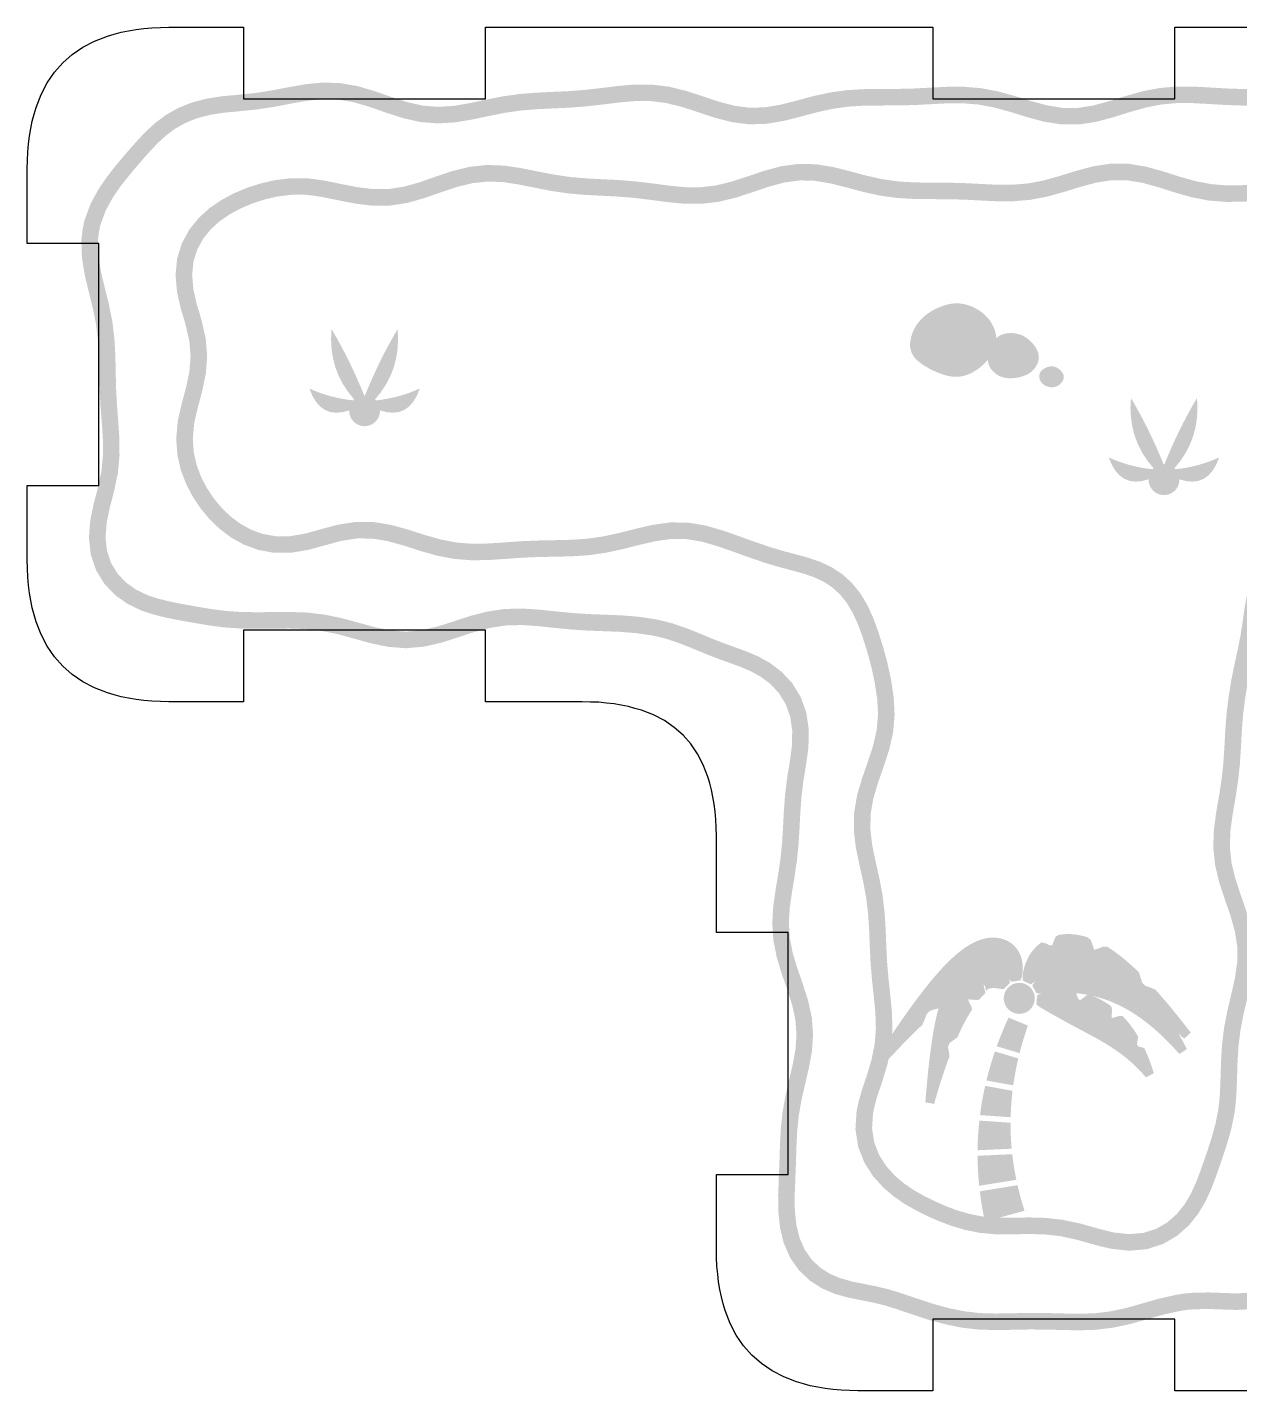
# Model space of a CAD drawing. Header units: millimetres. Extents: x 4 to 288, y 4 to 160.
# Drawn here: x 160.26 to 204.25, y 57.06 to 106.54 of the extents above; entities that cross this region are included whole.
import ezdxf

# ---------------------------------------------------------------- set-up
doc = ezdxf.new("R2010")
doc.units = ezdxf.units.MM
doc.layers.add('CUT', color=1, linetype='Continuous')
doc.layers.add('RASTER', color=7, linetype='Continuous')

msp = doc.modelspace()

# ---------------------------------------------------------------- hatches: boundary and pattern name
at = {"layer": 'RASTER'}
h = msp.add_hatch(color=7, dxfattribs=at)
h.paths.add_polyline_path([(162.225, 98.818), (162.266, 99.163), (162.333, 99.517), (162.558, 100.131), (162.853, 100.672), (163.17, 101.133), (163.479, 101.525), (163.766, 101.867), (164.037, 102.179), (164.304, 102.479), (164.59, 102.778), (164.915, 103.074), (165.293, 103.356), (165.732, 103.606), (166.23, 103.807), (166.777, 103.949), (167.362, 104.039), (167.67, 104.065), (167.97, 104.095), (168.557, 104.156), (169.14, 104.248), (169.734, 104.361), (170.343, 104.469), (170.969, 104.531), (171.606, 104.513), (172.24, 104.404), (172.859, 104.222), (173.46, 104.012), (174.039, 103.824), (174.602, 103.696), (175.155, 103.649), (175.714, 103.683), (176.287, 103.779), (176.879, 103.905), (177.485, 104.025), (178.097, 104.113), (178.708, 104.164), (179.309, 104.193), (179.901, 104.22), (180.487, 104.265), (181.076, 104.332), (181.676, 104.406), (182.29, 104.46), (182.918, 104.459), (183.55, 104.38), (184.173, 104.227), (184.781, 104.029), (185.368, 103.833), (185.935, 103.686), (186.488, 103.616), (187.04, 103.635), (187.604, 103.732), (188.187, 103.881), (188.788, 104.041), (189.402, 104.175), (190.022, 104.259), (190.637, 104.293), (191.241, 104.299), (191.834, 104.301), (192.423, 104.316), (193.015, 104.346), (193.618, 104.377), (194.234, 104.38), (194.858, 104.329), (195.482, 104.211), (196.095, 104.042), (196.69, 103.857), (197.265, 103.702), (197.822, 103.613), (198.371, 103.611), (198.928, 103.697), (199.502, 103.852), (200.096, 104.038), (200.708, 104.211), (201.332, 104.333), (201.957, 104.388), (202.574, 104.385), (203.179, 104.352), (203.771, 104.317), (204.36, 104.297), (204.953, 104.292), (205.555, 104.285), (206.169, 104.252), (206.787, 104.172), (207.402, 104.043), (208.004, 103.886), (208.588, 103.738), (209.153, 103.639), (209.705, 103.618), (210.258, 103.683), (210.824, 103.829), (211.411, 104.024), (212.017, 104.224), (212.64, 104.381), (213.273, 104.464), (213.901, 104.467), (214.517, 104.413), (215.118, 104.335), (215.707, 104.264), (216.293, 104.214), (216.883, 104.184), (217.483, 104.156), (218.093, 104.108), (218.705, 104.024), (219.311, 103.909), (219.904, 103.785), (220.479, 103.689), (221.038, 103.653), (221.592, 103.697), (222.154, 103.821), (222.733, 104.008), (223.332, 104.218), (223.951, 104.402), (224.585, 104.515), (225.222, 104.536), (225.849, 104.476), (226.459, 104.367), (227.062, 104.248), (227.364, 104.184), (227.669, 104.128), (228.239, 104.005), (228.774, 103.869), (229.276, 103.703), (229.741, 103.489), (230.159, 103.222), (230.518, 102.907), (230.816, 102.553), (231.058, 102.178), (231.257, 101.792), (231.434, 101.399), (231.613, 100.995), (231.812, 100.561), (232.042, 100.076), (232.291, 99.523), (232.41, 99.211), (232.525, 98.892), (232.693, 98.258), (232.777, 97.615), (232.759, 96.971), (232.656, 96.34), (232.506, 95.728), (232.356, 95.133), (232.237, 94.551), (232.164, 93.973), (232.132, 93.389), (232.122, 92.794), (232.11, 92.19), (232.082, 91.582), (232.039, 90.98), (232.002, 90.39), (231.998, 89.807), (232.008, 89.525), (232.034, 89.243), (232.091, 88.676), (232.145, 88.115), (232.163, 87.544), (232.107, 86.971), (231.95, 86.417), (231.679, 85.909), (231.302, 85.477), (230.839, 85.145), (230.319, 84.919), (229.773, 84.794), (229.222, 84.747), (228.678, 84.747), (228.139, 84.763), (227.581, 84.772), (227.296, 84.776), (227.006, 84.768), (226.411, 84.749), (225.81, 84.723), (225.203, 84.709), (224.599, 84.71), (224.005, 84.713), (223.422, 84.692), (222.846, 84.628), (222.268, 84.512), (221.678, 84.355), (221.07, 84.189), (220.443, 84.058), (219.8, 84.007), (219.155, 84.059), (218.521, 84.203), (217.907, 84.398), (217.314, 84.595), (216.738, 84.749), (216.172, 84.836), (215.605, 84.853), (215.026, 84.816), (214.432, 84.75), (213.827, 84.685), (213.217, 84.641), (212.613, 84.615), (212.02, 84.59), (211.728, 84.562), (211.446, 84.527), (210.925, 84.399), (210.461, 84.213), (210.05, 83.988), (209.687, 83.742), (209.359, 83.492), (209.051, 83.246), (208.748, 83.005), (208.439, 82.759), (208.121, 82.492), (207.799, 82.187), (207.489, 81.828), (207.217, 81.409), (207.011, 80.931), (206.898, 80.401), (206.887, 80.114), (206.894, 79.828), (206.97, 79.246), (207.077, 78.652), (207.181, 78.044), (207.257, 77.43), (207.303, 76.819), (207.334, 76.217), (207.371, 75.625), (207.432, 75.037), (207.519, 74.445), (207.615, 73.841), (207.687, 73.22), (207.699, 72.586), (207.626, 71.947), (207.472, 71.317), (207.269, 70.704), (207.066, 70.112), (206.911, 69.54), (206.834, 68.982), (206.844, 68.425), (206.931, 67.856), (207.066, 67.269), (207.211, 66.663), (207.33, 66.046), (207.405, 65.426), (207.44, 64.806), (207.439, 64.49), (207.436, 64.17), (207.394, 63.574), (207.324, 63.007), (207.219, 62.461), (207.062, 61.936), (206.836, 61.44), (206.531, 60.99), (206.144, 60.609), (205.689, 60.316), (205.185, 60.121), (204.658, 60.02), (204.13, 59.994), (203.612, 60.01), (203.106, 60.029), (202.582, 60.016), (202.323, 59.995), (202.052, 59.951), (201.474, 59.823), (200.882, 59.653), (200.272, 59.481), (199.649, 59.348), (199.022, 59.273), (198.402, 59.254), (197.793, 59.266), (197.195, 59.282), (196.602, 59.285), (196.005, 59.273), (195.398, 59.263), (194.779, 59.281), (194.152, 59.352), (193.529, 59.482), (192.914, 59.652), (192.611, 59.752), (192.324, 59.846), (191.798, 60.026), (191.333, 60.167), (190.899, 60.271), (190.469, 60.355), (190.023, 60.447), (189.563, 60.576), (189.099, 60.773), (188.656, 61.055), (188.262, 61.428), (187.941, 61.886), (187.71, 62.41), (187.57, 62.978), (187.509, 63.573), (187.503, 64.183), (187.517, 64.503), (187.527, 64.809), (187.551, 65.387), (187.568, 65.966), (187.597, 66.554), (187.66, 67.149), (187.764, 67.744), (187.897, 68.329), (188.032, 68.9), (188.132, 69.453), (188.169, 69.991), (188.128, 70.525), (188.009, 71.068), (187.83, 71.628), (187.628, 72.207), (187.448, 72.805), (187.328, 73.416), (187.29, 74.03), (187.326, 74.638), (187.409, 75.23), (187.505, 75.808), (187.588, 76.375), (187.645, 76.94), (187.68, 77.509), (187.71, 78.088), (187.753, 78.675), (187.824, 79.265), (187.919, 79.848), (187.963, 80.152), (188.002, 80.453), (188.014, 81.01), (187.94, 81.52), (187.776, 81.977), (187.532, 82.373), (187.227, 82.703), (186.879, 82.966), (186.509, 83.171), (186.128, 83.333), (185.741, 83.474), (185.344, 83.616), (184.931, 83.776), (184.495, 83.957), (184.024, 84.149), (183.506, 84.329), (183.228, 84.401), (182.944, 84.466), (182.366, 84.551), (181.782, 84.599), (181.188, 84.623), (180.584, 84.646), (179.975, 84.686), (179.37, 84.746), (178.775, 84.809), (178.195, 84.846), (177.626, 84.83), (177.06, 84.746), (176.485, 84.595), (175.892, 84.4), (175.279, 84.205), (174.646, 84.06), (174.001, 84.005), (173.358, 84.055), (172.729, 84.185), (172.121, 84.353), (171.53, 84.514), (170.952, 84.633), (170.377, 84.701), (169.796, 84.722), (169.203, 84.717), (168.599, 84.711), (167.99, 84.72), (167.684, 84.741), (167.383, 84.763), (166.82, 84.839), (166.306, 84.925), (165.822, 85.012), (165.349, 85.104), (164.873, 85.219), (164.392, 85.378), (163.915, 85.607), (163.464, 85.921), (163.069, 86.33), (162.762, 86.828), (162.568, 87.397), (162.5, 88.009), (162.546, 88.636), (162.675, 89.26), (162.761, 89.574), (162.834, 89.868), (162.955, 90.445), (163.009, 91.013), (163.006, 91.589), (162.967, 92.178), (162.92, 92.78), (162.886, 93.388), (162.871, 93.993), (162.859, 94.589), (162.828, 95.174), (162.758, 95.753), (162.643, 96.335), (162.496, 96.929), (162.349, 97.54), (162.245, 98.171)])
h.paths.add_polyline_path([(162.826, 98.792), (162.843, 98.229), (162.937, 97.66), (163.079, 97.071), (163.229, 96.465), (163.351, 95.847), (163.426, 95.226), (163.459, 94.611), (163.471, 94.007), (163.486, 93.412), (163.518, 92.82), (163.565, 92.222), (163.605, 91.611), (163.609, 90.987), (163.549, 90.355), (163.419, 89.734), (163.341, 89.423), (163.258, 89.12), (163.142, 88.553), (163.102, 88.02), (163.157, 87.528), (163.308, 87.086), (163.546, 86.701), (163.855, 86.38), (164.218, 86.127), (164.617, 85.936), (165.038, 85.796), (165.477, 85.691), (165.933, 85.601), (166.409, 85.516), (166.91, 85.432), (167.445, 85.36), (167.726, 85.34), (168.015, 85.32), (168.601, 85.311), (169.197, 85.317), (169.804, 85.322), (170.423, 85.299), (171.048, 85.226), (171.67, 85.097), (172.279, 84.932), (172.871, 84.769), (173.442, 84.65), (173.999, 84.607), (174.554, 84.654), (175.121, 84.785), (175.708, 84.971), (176.315, 85.171), (176.94, 85.334), (177.574, 85.429), (178.205, 85.446), (178.825, 85.407), (179.43, 85.343), (180.025, 85.284), (180.616, 85.245), (181.212, 85.223), (181.818, 85.198), (182.434, 85.148), (183.055, 85.056), (183.371, 84.984), (183.68, 84.904), (184.236, 84.71), (184.723, 84.512), (185.155, 84.333), (185.553, 84.179), (185.944, 84.038), (186.349, 83.891), (186.773, 83.711), (187.207, 83.47), (187.631, 83.149), (188.013, 82.738), (188.32, 82.238), (188.525, 81.666), (188.615, 81.046), (188.601, 80.408), (188.557, 80.071), (188.512, 79.757), (188.418, 79.181), (188.351, 78.617), (188.308, 78.05), (188.279, 77.475), (188.243, 76.891), (188.183, 76.302), (188.098, 75.715), (188.003, 75.139), (187.924, 74.578), (187.891, 74.031), (187.925, 73.492), (188.031, 72.949), (188.199, 72.393), (188.399, 71.818), (188.589, 71.224), (188.723, 70.613), (188.771, 69.994), (188.728, 69.378), (188.619, 68.777), (188.482, 68.194), (188.353, 67.625), (188.255, 67.066), (188.196, 66.507), (188.167, 65.942), (188.151, 65.366), (188.127, 64.787), (188.117, 64.479), (188.103, 64.172), (188.109, 63.607), (188.163, 63.081), (188.28, 62.604), (188.466, 62.182), (188.718, 61.822), (189.027, 61.53), (189.379, 61.306), (189.762, 61.144), (190.165, 61.03), (190.586, 60.944), (191.027, 60.858), (191.49, 60.747), (191.982, 60.597), (192.514, 60.415), (192.798, 60.322), (193.089, 60.226), (193.671, 60.065), (194.248, 59.945), (194.821, 59.88), (195.402, 59.863), (195.995, 59.873), (196.598, 59.885), (197.205, 59.882), (197.807, 59.866), (198.398, 59.854), (198.978, 59.872), (199.551, 59.94), (200.128, 60.064), (200.718, 60.23), (201.326, 60.405), (201.939, 60.54), (202.251, 60.591), (202.551, 60.615), (203.109, 60.629), (203.632, 60.61), (204.124, 60.595), (204.587, 60.617), (205.02, 60.7), (205.415, 60.853), (205.767, 61.08), (206.067, 61.376), (206.311, 61.735), (206.499, 62.147), (206.635, 62.604), (206.731, 63.101), (206.797, 63.632), (206.836, 64.194), (206.839, 64.494), (206.84, 64.791), (206.807, 65.374), (206.737, 65.954), (206.625, 66.537), (206.482, 67.131), (206.341, 67.744), (206.245, 68.375), (206.233, 69.018), (206.322, 69.66), (206.492, 70.288), (206.7, 70.896), (206.895, 71.483), (207.034, 72.053), (207.099, 72.614), (207.088, 73.18), (207.02, 73.759), (206.926, 74.355), (206.837, 74.963), (206.773, 75.575), (206.735, 76.183), (206.705, 76.781), (206.66, 77.37), (206.587, 77.956), (206.486, 78.548), (206.377, 79.154), (206.295, 79.781), (206.287, 80.119), (206.301, 80.476), (206.437, 81.114), (206.686, 81.693), (207.009, 82.189), (207.365, 82.601), (207.721, 82.94), (208.059, 83.223), (208.374, 83.474), (208.677, 83.715), (208.99, 83.965), (209.336, 84.23), (209.737, 84.501), (210.205, 84.757), (210.741, 84.971), (211.337, 85.118), (211.662, 85.158), (211.978, 85.189), (212.587, 85.214), (213.183, 85.24), (213.773, 85.283), (214.368, 85.346), (214.974, 85.413), (215.595, 85.454), (216.228, 85.435), (216.862, 85.337), (217.486, 85.17), (218.093, 84.969), (218.679, 84.782), (219.245, 84.654), (219.8, 84.609), (220.357, 84.653), (220.93, 84.773), (221.522, 84.935), (222.132, 85.097), (222.754, 85.221), (223.378, 85.291), (223.995, 85.313), (224.601, 85.31), (225.197, 85.309), (225.79, 85.322), (226.389, 85.349), (226.988, 85.368), (227.292, 85.376), (227.59, 85.372), (228.152, 85.363), (228.687, 85.347), (229.197, 85.347), (229.68, 85.388), (230.132, 85.492), (230.541, 85.669), (230.896, 85.924), (231.182, 86.252), (231.39, 86.642), (231.515, 87.083), (231.562, 87.564), (231.546, 88.077), (231.494, 88.617), (231.437, 89.185), (231.408, 89.488), (231.398, 89.799), (231.402, 90.41), (231.44, 91.02), (231.483, 91.618), (231.51, 92.21), (231.522, 92.806), (231.532, 93.411), (231.566, 94.027), (231.645, 94.649), (231.771, 95.267), (231.924, 95.872), (232.067, 96.46), (232.161, 97.029), (232.176, 97.585), (232.103, 98.142), (231.952, 98.713), (231.848, 99.003), (231.737, 99.293), (231.497, 99.824), (231.268, 100.307), (231.066, 100.748), (230.887, 101.155), (230.717, 101.53), (230.538, 101.877), (230.333, 102.196), (230.089, 102.485), (229.797, 102.741), (229.453, 102.961), (229.056, 103.143), (228.605, 103.293), (228.102, 103.421), (227.551, 103.54), (227.248, 103.596), (226.942, 103.66), (226.349, 103.777), (225.767, 103.881), (225.203, 103.935), (224.648, 103.917), (224.09, 103.817), (223.517, 103.647), (222.924, 103.439), (222.311, 103.241), (221.681, 103.102), (221.042, 103.052), (220.41, 103.092), (219.793, 103.195), (219.194, 103.32), (218.608, 103.432), (218.028, 103.511), (217.446, 103.557), (216.854, 103.585), (216.252, 103.616), (215.646, 103.667), (215.044, 103.74), (214.452, 103.816), (213.876, 103.867), (213.313, 103.864), (212.753, 103.791), (212.185, 103.647), (211.599, 103.454), (210.994, 103.253), (210.368, 103.092), (209.729, 103.016), (209.089, 103.041), (208.463, 103.151), (207.855, 103.305), (207.265, 103.459), (206.687, 103.58), (206.114, 103.654), (205.536, 103.685), (204.946, 103.692), (204.347, 103.697), (203.744, 103.718), (203.145, 103.753), (202.557, 103.785), (201.982, 103.787), (201.416, 103.738), (200.847, 103.627), (200.268, 103.463), (199.67, 103.276), (199.052, 103.109), (198.416, 103.011), (197.774, 103.013), (197.139, 103.114), (196.522, 103.281), (195.926, 103.466), (195.346, 103.626), (194.778, 103.733), (194.211, 103.78), (193.635, 103.777), (193.046, 103.747), (192.446, 103.716), (191.843, 103.701), (191.244, 103.699), (190.656, 103.694), (190.079, 103.661), (189.507, 103.583), (188.929, 103.458), (188.338, 103.3), (187.729, 103.145), (187.101, 103.036), (186.461, 103.015), (185.822, 103.095), (185.198, 103.258), (184.593, 103.459), (184.009, 103.649), (183.44, 103.789), (182.88, 103.859), (182.316, 103.86), (181.739, 103.809), (181.146, 103.736), (180.543, 103.668), (179.938, 103.621), (179.337, 103.593), (178.747, 103.566), (178.165, 103.517), (177.586, 103.433), (177, 103.317), (176.399, 103.189), (175.781, 103.086), (175.148, 103.048), (174.509, 103.101), (173.88, 103.245), (173.268, 103.444), (172.676, 103.651), (172.104, 103.818), (171.546, 103.914), (170.99, 103.93), (170.425, 103.874), (169.842, 103.771), (169.244, 103.657), (168.635, 103.561), (168.03, 103.498), (167.726, 103.468), (167.433, 103.443), (166.898, 103.361), (166.419, 103.236), (165.994, 103.064), (165.622, 102.853), (165.297, 102.61), (165.01, 102.348), (164.745, 102.072), (164.487, 101.783), (164.223, 101.477), (163.944, 101.146), (163.653, 100.777), (163.365, 100.358), (163.106, 99.883), (162.913, 99.356), (162.859, 99.071), (162.826, 98.792)])
h = msp.add_hatch(color=7, dxfattribs=at)
h.paths.add_polyline_path([(166.01, 95.722), (165.929, 96.011), (165.834, 96.32), (165.694, 96.938), (165.641, 97.555), (165.701, 98.153), (165.874, 98.707), (166.143, 99.2), (166.485, 99.622), (166.875, 99.975), (167.297, 100.265), (167.742, 100.504), (168.208, 100.702), (168.702, 100.864), (169.232, 100.988), (169.805, 101.059), (170.414, 101.058), (170.739, 101.02), (171.053, 100.973), (171.655, 100.85), (172.238, 100.735), (172.805, 100.665), (173.359, 100.666), (173.914, 100.75), (174.483, 100.909), (175.071, 101.115), (175.68, 101.319), (176.308, 101.474), (176.945, 101.542), (177.579, 101.517), (178.198, 101.424), (178.8, 101.302), (179.387, 101.188), (179.967, 101.104), (180.549, 101.053), (181.139, 101.023), (181.739, 100.993), (182.345, 100.943), (182.948, 100.871), (183.54, 100.792), (184.117, 100.736), (184.68, 100.732), (185.239, 100.797), (185.806, 100.934), (186.389, 101.125), (186.992, 101.328), (187.615, 101.496), (188.253, 101.582), (188.894, 101.566), (189.522, 101.461), (190.132, 101.307), (190.723, 101.148), (191.3, 101.021), (191.872, 100.942), (192.449, 100.907), (193.036, 100.901), (193.633, 100.899), (194.236, 100.884), (194.835, 100.854), (195.424, 100.825), (195.999, 100.823), (196.566, 100.871), (197.134, 100.979), (197.713, 101.14), (198.31, 101.326), (198.927, 101.491), (199.562, 101.589), (200.205, 101.586), (200.84, 101.483), (201.456, 101.312), (202.053, 101.122), (202.632, 100.957), (203.198, 100.847), (203.763, 100.801), (204.337, 100.807), (204.924, 100.844), (205.523, 100.885), (206.126, 100.911), (206.725, 100.921), (207.314, 100.933), (207.892, 100.968), (208.466, 101.045), (209.044, 101.166), (209.636, 101.318), (210.245, 101.464), (210.873, 101.563), (211.513, 101.574), (212.151, 101.483), (212.774, 101.312), (213.376, 101.106), (213.959, 100.914), (214.524, 100.777), (215.082, 100.713), (215.644, 100.722), (216.22, 100.786), (216.812, 100.874), (217.415, 100.956), (218.022, 101.014), (218.624, 101.05), (219.216, 101.081), (219.8, 101.128), (220.381, 101.205), (220.968, 101.31), (221.57, 101.423), (222.188, 101.509), (222.821, 101.528), (223.457, 101.457), (224.089, 101.3), (224.411, 101.186), (224.725, 101.065), (225.278, 100.803), (225.757, 100.558), (226.18, 100.348), (226.57, 100.17), (226.95, 100.006), (227.334, 99.831), (227.722, 99.619), (228.104, 99.35), (228.461, 99.011), (228.771, 98.601), (229.02, 98.127), (229.204, 97.603), (229.331, 97.044), (229.419, 96.453), (229.45, 96.14), (229.485, 95.835), (229.55, 95.232), (229.616, 94.625), (229.653, 94.003), (229.628, 93.37), (229.523, 92.732), (229.43, 92.404), (229.323, 92.08), (229.064, 91.511), (228.793, 91.02), (228.546, 90.597), (228.333, 90.221), (228.147, 89.866), (227.968, 89.51), (227.771, 89.138), (227.528, 88.754), (227.219, 88.374), (226.833, 88.021), (226.368, 87.723), (225.836, 87.501), (225.254, 87.362), (224.641, 87.298), (224.315, 87.292), (224.006, 87.287), (223.405, 87.285), (222.809, 87.267), (222.204, 87.248), (221.586, 87.252), (220.959, 87.306), (220.333, 87.424), (219.718, 87.59), (219.12, 87.769), (218.543, 87.915), (217.983, 87.991), (217.43, 87.978), (216.869, 87.876), (216.289, 87.707), (215.688, 87.51), (215.069, 87.333), (214.438, 87.216), (213.805, 87.174), (213.183, 87.193), (212.575, 87.244), (211.978, 87.295), (211.386, 87.33), (210.791, 87.349), (210.185, 87.368), (209.569, 87.411), (208.956, 87.496), (208.645, 87.546), (208.339, 87.603), (207.769, 87.677), (207.233, 87.69), (206.741, 87.623), (206.3, 87.467), (205.919, 87.229), (205.607, 86.92), (205.367, 86.556), (205.195, 86.155), (205.081, 85.731), (205.004, 85.29), (204.94, 84.833), (204.866, 84.356), (204.768, 83.854), (204.65, 83.318), (204.594, 83.034), (204.534, 82.743), (204.439, 82.158), (204.367, 81.571), (204.323, 80.981), (204.291, 80.382), (204.251, 79.774), (204.184, 79.161), (204.09, 78.552), (203.987, 77.955), (203.91, 77.375), (203.889, 76.809), (203.944, 76.249), (204.078, 75.681), (204.27, 75.096), (204.481, 74.49), (204.659, 73.864), (204.758, 73.223), (204.757, 72.579), (204.668, 71.946), (204.531, 71.333), (204.389, 70.737), (204.276, 70.153), (204.204, 69.572), (204.168, 68.986), (204.15, 68.39), (204.127, 67.782), (204.098, 67.473), (204.064, 67.165), (203.95, 66.596), (203.808, 66.085), (203.659, 65.622), (203.512, 65.193), (203.365, 64.777), (203.202, 64.356), (203.003, 63.923), (202.743, 63.486), (202.405, 63.063), (201.977, 62.684), (201.46, 62.384), (200.87, 62.197), (200.231, 62.141), (199.579, 62.213), (199.238, 62.293), (198.923, 62.375), (198.328, 62.544), (197.751, 62.668), (197.178, 62.734), (196.599, 62.751), (196.006, 62.737), (195.704, 62.736), (195.397, 62.737), (194.815, 62.792), (194.278, 62.899), (193.789, 63.045), (193.342, 63.213), (192.925, 63.396), (192.522, 63.596), (192.12, 63.824), (191.717, 64.097), (191.32, 64.432), (190.948, 64.844), (190.632, 65.338), (190.407, 65.911), (190.307, 66.547), (190.348, 67.207), (190.425, 67.559), (190.514, 67.885), (190.717, 68.491), (190.891, 69.073), (191.005, 69.641), (191.048, 70.207), (191.03, 70.781), (190.973, 71.369), (190.907, 71.971), (190.857, 72.58), (190.826, 73.187), (190.804, 73.785), (190.766, 74.372), (190.696, 74.954), (190.587, 75.54), (190.453, 76.137), (190.325, 76.751), (190.248, 77.384), (190.258, 78.027), (190.365, 78.667), (190.549, 79.292), (190.761, 79.896), (190.951, 80.48), (191.079, 81.046), (191.127, 81.605), (191.096, 82.17), (191.009, 82.749), (190.945, 83.047), (190.88, 83.349), (190.728, 83.901), (190.568, 84.409), (190.399, 84.87), (190.212, 85.282), (189.997, 85.644), (189.749, 85.954), (189.466, 86.213), (189.148, 86.422), (188.795, 86.587), (188.409, 86.718), (187.988, 86.833), (187.53, 86.954), (187.033, 87.102), (186.491, 87.288), (186.197, 87.39), (185.898, 87.501), (185.309, 87.706), (184.733, 87.873), (184.174, 87.965), (183.62, 87.969), (183.055, 87.89), (182.471, 87.755), (181.869, 87.602), (181.253, 87.469), (180.631, 87.381), (180.013, 87.34), (179.406, 87.326), (178.809, 87.315), (178.217, 87.289), (177.62, 87.247), (177.013, 87.206), (176.391, 87.196), (175.76, 87.244), (175.131, 87.364), (174.513, 87.539), (173.914, 87.732), (173.335, 87.893), (172.775, 87.986), (172.222, 87.988), (171.662, 87.902), (171.082, 87.746), (170.782, 87.663), (170.463, 87.575), (169.838, 87.471), (169.227, 87.468), (168.65, 87.57), (168.123, 87.763), (167.653, 88.025), (167.239, 88.338), (166.874, 88.69), (166.554, 89.075), (166.272, 89.495), (166.03, 89.956), (165.836, 90.462), (165.709, 91.017), (165.666, 91.615), (165.722, 92.239), (165.791, 92.566), (165.865, 92.875), (166.025, 93.469), (166.143, 94.042), (166.187, 94.6), (166.142, 95.154)])
h.paths.add_polyline_path([(166.592, 95.871), (166.736, 95.246), (166.789, 94.6), (166.739, 93.958), (166.609, 93.331), (166.447, 92.728), (166.377, 92.434), (166.316, 92.15), (166.268, 91.61), (166.304, 91.106), (166.412, 90.637), (166.577, 90.203), (166.788, 89.803), (167.034, 89.435), (167.315, 89.099), (167.629, 88.795), (167.982, 88.529), (168.374, 88.31), (168.807, 88.152), (169.278, 88.068), (169.787, 88.071), (170.334, 88.161), (170.622, 88.241), (170.923, 88.325), (171.538, 88.49), (172.178, 88.589), (172.825, 88.585), (173.465, 88.48), (174.086, 88.307), (174.687, 88.114), (175.269, 87.949), (175.84, 87.84), (176.409, 87.796), (176.987, 87.806), (177.58, 87.845), (178.183, 87.888), (178.791, 87.914), (179.394, 87.926), (179.987, 87.94), (180.569, 87.979), (181.147, 88.06), (181.731, 88.186), (182.329, 88.338), (182.945, 88.481), (183.58, 88.569), (184.226, 88.565), (184.867, 88.459), (185.491, 88.278), (186.101, 88.066), (186.401, 87.954), (186.687, 87.855), (187.216, 87.674), (187.692, 87.532), (188.144, 87.413), (188.585, 87.292), (189.02, 87.144), (189.441, 86.947), (189.835, 86.688), (190.188, 86.366), (190.492, 85.986), (190.745, 85.561), (190.955, 85.098), (191.136, 84.602), (191.304, 84.07), (191.462, 83.492), (191.532, 83.174), (191.6, 82.857), (191.694, 82.23), (191.728, 81.595), (191.674, 80.954), (191.53, 80.32), (191.329, 79.704), (191.12, 79.108), (190.951, 78.533), (190.857, 77.973), (190.849, 77.416), (190.918, 76.849), (191.039, 76.263), (191.175, 75.66), (191.289, 75.046), (191.364, 74.428), (191.403, 73.815), (191.426, 73.213), (191.455, 72.62), (191.505, 72.029), (191.57, 71.431), (191.629, 70.819), (191.649, 70.193), (191.601, 69.559), (191.474, 68.927), (191.289, 68.309), (191.088, 67.711), (191.008, 67.416), (190.944, 67.123), (190.91, 66.575), (190.989, 66.07), (191.169, 65.612), (191.427, 65.209), (191.738, 64.865), (192.08, 64.576), (192.437, 64.334), (192.804, 64.126), (193.179, 63.94), (193.568, 63.769), (193.98, 63.614), (194.423, 63.482), (194.902, 63.387), (195.426, 63.337), (195.705, 63.336), (195.999, 63.337), (196.601, 63.351), (197.222, 63.333), (197.849, 63.26), (198.472, 63.126), (199.08, 62.954), (199.382, 62.875), (199.681, 62.805), (200.237, 62.744), (200.752, 62.789), (201.216, 62.936), (201.624, 63.173), (201.968, 63.478), (202.249, 63.828), (202.471, 64.203), (202.65, 64.59), (202.802, 64.985), (202.946, 65.39), (203.09, 65.811), (203.233, 66.257), (203.366, 66.735), (203.47, 67.257), (203.501, 67.534), (203.528, 67.822), (203.551, 68.41), (203.569, 69.014), (203.606, 69.628), (203.683, 70.247), (203.803, 70.863), (203.946, 71.467), (204.077, 72.054), (204.157, 72.621), (204.158, 73.177), (204.072, 73.736), (203.909, 74.31), (203.702, 74.904), (203.5, 75.519), (203.351, 76.151), (203.288, 76.791), (203.311, 77.425), (203.394, 78.045), (203.497, 78.648), (203.589, 79.239), (203.653, 79.826), (203.692, 80.418), (203.724, 81.019), (203.77, 81.629), (203.844, 82.242), (203.943, 82.852), (204.005, 83.153), (204.062, 83.44), (204.18, 83.976), (204.275, 84.46), (204.347, 84.921), (204.412, 85.383), (204.495, 85.861), (204.627, 86.352), (204.836, 86.842), (205.141, 87.302), (205.544, 87.702), (206.038, 88.011), (206.599, 88.209), (207.199, 88.291), (207.815, 88.276), (208.432, 88.196), (208.747, 88.137), (209.044, 88.09), (209.631, 88.009), (210.215, 87.967), (210.809, 87.949), (211.414, 87.93), (212.022, 87.894), (212.625, 87.841), (213.217, 87.792), (213.795, 87.774), (214.362, 87.812), (214.931, 87.918), (215.512, 88.084), (216.111, 88.28), (216.731, 88.461), (217.37, 88.577), (218.017, 88.592), (218.657, 88.505), (219.28, 88.347), (219.882, 88.167), (220.467, 88.009), (221.041, 87.902), (221.614, 87.852), (222.196, 87.848), (222.791, 87.867), (223.395, 87.884), (223.999, 87.887), (224.304, 87.892), (224.605, 87.898), (225.153, 87.955), (225.65, 88.073), (226.089, 88.257), (226.466, 88.499), (226.782, 88.787), (227.04, 89.104), (227.251, 89.44), (227.435, 89.785), (227.613, 90.14), (227.806, 90.508), (228.026, 90.896), (228.272, 91.316), (228.527, 91.781), (228.763, 92.299), (228.857, 92.581), (228.937, 92.863), (229.03, 93.43), (229.052, 93.997), (229.018, 94.575), (228.953, 95.168), (228.889, 95.769), (228.853, 96.076), (228.824, 96.38), (228.741, 96.933), (228.627, 97.437), (228.469, 97.886), (228.263, 98.278), (228.012, 98.61), (227.723, 98.885), (227.405, 99.108), (227.065, 99.293), (226.706, 99.457), (226.326, 99.622), (225.922, 99.806), (225.487, 100.022), (225.012, 100.265), (224.488, 100.513), (224.202, 100.624), (223.916, 100.725), (223.352, 100.865), (222.797, 100.927), (222.239, 100.91), (221.666, 100.831), (221.077, 100.72), (220.473, 100.612), (219.863, 100.531), (219.256, 100.482), (218.657, 100.451), (218.068, 100.416), (217.484, 100.36), (216.896, 100.28), (216.297, 100.191), (215.682, 100.123), (215.053, 100.113), (214.419, 100.185), (213.794, 100.337), (213.185, 100.537), (212.597, 100.739), (212.029, 100.895), (211.476, 100.973), (210.925, 100.963), (210.362, 100.875), (209.78, 100.735), (209.18, 100.582), (208.568, 100.453), (207.95, 100.37), (207.338, 100.333), (206.736, 100.321), (206.144, 100.311), (205.556, 100.286), (204.963, 100.246), (204.359, 100.208), (203.742, 100.201), (203.116, 100.252), (202.492, 100.373), (201.88, 100.547), (201.285, 100.737), (200.711, 100.896), (200.155, 100.986), (199.607, 100.989), (199.051, 100.903), (198.477, 100.749), (197.882, 100.565), (197.271, 100.395), (196.648, 100.276), (196.023, 100.223), (195.408, 100.225), (194.805, 100.255), (194.213, 100.284), (193.625, 100.299), (193.032, 100.301), (192.428, 100.308), (191.813, 100.344), (191.194, 100.43), (190.581, 100.565), (189.981, 100.726), (189.399, 100.873), (188.837, 100.967), (188.286, 100.981), (187.733, 100.906), (187.166, 100.754), (186.578, 100.555), (185.97, 100.357), (185.345, 100.205), (184.713, 100.131), (184.085, 100.136), (183.471, 100.196), (182.873, 100.275), (182.285, 100.346), (181.699, 100.394), (181.108, 100.424), (180.507, 100.455), (179.898, 100.508), (179.287, 100.596), (178.683, 100.713), (178.094, 100.833), (177.522, 100.919), (176.965, 100.941), (176.412, 100.881), (175.848, 100.743), (175.266, 100.547), (174.663, 100.337), (174.041, 100.162), (173.405, 100.066), (172.768, 100.065), (172.144, 100.142), (171.536, 100.261), (170.949, 100.382), (170.66, 100.425), (170.378, 100.458), (169.841, 100.459), (169.338, 100.397), (168.864, 100.286), (168.42, 100.14), (168.001, 99.962), (167.61, 99.752), (167.248, 99.503), (166.922, 99.209), (166.644, 98.865), (166.429, 98.472), (166.292, 98.033), (166.244, 97.551), (166.288, 97.03), (166.414, 96.475), (166.505, 96.181), (166.592, 95.871)])
for points in [[(195.321, 95.652), (195.366, 95.534), (195.397, 95.418), (195.414, 95.302), (195.417, 95.186), (195.405, 95.072), (195.38, 94.958), (195.34, 94.845), (195.286, 94.733), (195.221, 94.625), (195.149, 94.521), (195.07, 94.424), (194.984, 94.332), (194.891, 94.246), (194.79, 94.165), (194.682, 94.091), (194.567, 94.021), (194.448, 93.962), (194.327, 93.915), (194.205, 93.881), (194.081, 93.861), (193.956, 93.854), (193.829, 93.86), (193.701, 93.879), (193.571, 93.911), (193.443, 93.952), (193.317, 93.999), (193.196, 94.05), (193.077, 94.105), (192.962, 94.166), (192.85, 94.232), (192.742, 94.302), (192.637, 94.377), (192.541, 94.457), (192.46, 94.543), (192.395, 94.633), (192.346, 94.727), (192.311, 94.827), (192.292, 94.932), (192.288, 95.042), (192.299, 95.156), (192.322, 95.271), (192.354, 95.382), (192.393, 95.489), (192.44, 95.592), (192.496, 95.69), (192.559, 95.785), (192.631, 95.875), (192.711, 95.961), (192.798, 96.043), (192.891, 96.119), (192.989, 96.189), (193.094, 96.254), (193.204, 96.313), (193.321, 96.367), (193.443, 96.415), (193.571, 96.457), (193.702, 96.491), (193.832, 96.512), (193.962, 96.52), (194.091, 96.515), (194.22, 96.498), (194.349, 96.468), (194.477, 96.425), (194.604, 96.37), (194.726, 96.305), (194.839, 96.233), (194.943, 96.154), (195.037, 96.067), (195.122, 95.974), (195.198, 95.874), (195.264, 95.766), (195.321, 95.652)], [(171.94, 92.635), (171.689, 92.569), (171.458, 92.55), (171.247, 92.579), (171.057, 92.654), (170.886, 92.777), (170.736, 92.947), (170.607, 93.165), (170.497, 93.429), (170.681, 93.349), (170.869, 93.276), (171.061, 93.211), (171.258, 93.153), (171.459, 93.103), (171.664, 93.06), (171.873, 93.025), (172.087, 92.998), (172.093, 93.004), (172.098, 93.01), (172.104, 93.016), (172.11, 93.022), (172.116, 93.027), (172.122, 93.033), (171.9, 93.308), (171.712, 93.596), (171.558, 93.896), (171.438, 94.209), (171.353, 94.535), (171.302, 94.873), (171.284, 95.224), (171.301, 95.587), (171.468, 95.298), (171.63, 95.006), (171.786, 94.71), (171.937, 94.411), (172.082, 94.108), (172.222, 93.802), (172.356, 93.493), (172.485, 93.18), (172.49, 93.18), (172.495, 93.18), (172.5, 93.18), (172.505, 93.18), (172.51, 93.18), (172.515, 93.18), (172.644, 93.493), (172.778, 93.802), (172.918, 94.108), (173.063, 94.411), (173.214, 94.71), (173.37, 95.006), (173.532, 95.298), (173.699, 95.587), (173.716, 95.224), (173.698, 94.873), (173.647, 94.535), (173.562, 94.209), (173.442, 93.896), (173.288, 93.596), (173.1, 93.308), (172.878, 93.033), (172.884, 93.027), (172.89, 93.022), (172.896, 93.016), (172.902, 93.01), (172.907, 93.004), (172.913, 92.998), (173.127, 93.025), (173.336, 93.06), (173.541, 93.103), (173.742, 93.153), (173.939, 93.211), (174.131, 93.276), (174.319, 93.349), (174.503, 93.429), (174.393, 93.165), (174.264, 92.947), (174.114, 92.777), (173.943, 92.654), (173.753, 92.579), (173.542, 92.55), (173.311, 92.569), (173.06, 92.635), (173.044, 92.488), (172.991, 92.35), (172.903, 92.231), (172.787, 92.139), (172.651, 92.081), (172.504, 92.06), (172.505, 92.06), (172.505, 92.06), (172.505, 92.06), (172.505, 92.06), (172.504, 92.06), (172.503, 92.06), (172.502, 92.06), (172.5, 92.06), (172.498, 92.06), (172.497, 92.06), (172.496, 92.06), (172.495, 92.06), (172.495, 92.06), (172.495, 92.06), (172.495, 92.06), (172.496, 92.06), (172.349, 92.081), (172.213, 92.139), (172.097, 92.231), (172.009, 92.35), (171.956, 92.488)], [(196.886, 94.848), (196.917, 94.781), (196.94, 94.713), (196.954, 94.646), (196.96, 94.578), (196.957, 94.51), (196.945, 94.442), (196.925, 94.373), (196.896, 94.304), (196.861, 94.238), (196.82, 94.176), (196.775, 94.12), (196.724, 94.068), (196.668, 94.021), (196.608, 93.979), (196.542, 93.941), (196.471, 93.909), (196.397, 93.881), (196.323, 93.857), (196.247, 93.838), (196.17, 93.823), (196.092, 93.812), (196.012, 93.805), (195.932, 93.803), (195.851, 93.805), (195.771, 93.812), (195.694, 93.826), (195.62, 93.847), (195.55, 93.874), (195.483, 93.908), (195.419, 93.949), (195.358, 93.996), (195.301, 94.05), (195.249, 94.107), (195.206, 94.167), (195.171, 94.229), (195.144, 94.293), (195.125, 94.359), (195.115, 94.426), (195.113, 94.496), (195.118, 94.567), (195.13, 94.639), (195.146, 94.711), (195.166, 94.782), (195.189, 94.852), (195.216, 94.922), (195.247, 94.992), (195.282, 95.061), (195.321, 95.129), (195.364, 95.193), (195.414, 95.25), (195.469, 95.3), (195.531, 95.342), (195.599, 95.376), (195.673, 95.403), (195.754, 95.423), (195.84, 95.435), (195.928, 95.44), (196.013, 95.439), (196.096, 95.43), (196.176, 95.416), (196.254, 95.395), (196.329, 95.367), (196.401, 95.333), (196.47, 95.292), (196.537, 95.246), (196.599, 95.198), (196.657, 95.147), (196.711, 95.093), (196.761, 95.036), (196.806, 94.976), (196.848, 94.913), (196.886, 94.848)], [(197.825, 93.987), (197.842, 93.955), (197.854, 93.923), (197.863, 93.891), (197.866, 93.858), (197.865, 93.825), (197.86, 93.792), (197.85, 93.758), (197.836, 93.724), (197.818, 93.691), (197.798, 93.661), (197.775, 93.632), (197.75, 93.605), (197.723, 93.581), (197.693, 93.558), (197.661, 93.538), (197.626, 93.52), (197.59, 93.504), (197.554, 93.492), (197.517, 93.482), (197.48, 93.476), (197.443, 93.474), (197.405, 93.474), (197.367, 93.478), (197.328, 93.485), (197.291, 93.494), (197.255, 93.506), (197.221, 93.52), (197.189, 93.536), (197.159, 93.554), (197.13, 93.575), (197.103, 93.598), (197.078, 93.623), (197.055, 93.649), (197.036, 93.677), (197.018, 93.705), (197.004, 93.735), (196.993, 93.765), (196.984, 93.796), (196.978, 93.829), (196.975, 93.862), (196.975, 93.895), (196.979, 93.927), (196.986, 93.958), (196.996, 93.988), (197.011, 94.016), (197.029, 94.043), (197.05, 94.069), (197.075, 94.094), (197.102, 94.117), (197.131, 94.138), (197.161, 94.157), (197.193, 94.175), (197.225, 94.19), (197.259, 94.203), (197.294, 94.215), (197.331, 94.224), (197.368, 94.231), (197.405, 94.234), (197.441, 94.234), (197.476, 94.231), (197.511, 94.225), (197.546, 94.215), (197.58, 94.202), (197.614, 94.186), (197.646, 94.167), (197.677, 94.147), (197.706, 94.125), (197.733, 94.101), (197.759, 94.075), (197.782, 94.048), (197.804, 94.018), (197.825, 93.987)], [(200.94, 90.135), (200.689, 90.069), (200.458, 90.05), (200.247, 90.079), (200.057, 90.154), (199.886, 90.277), (199.736, 90.447), (199.607, 90.665), (199.497, 90.929), (199.681, 90.849), (199.869, 90.776), (200.061, 90.711), (200.258, 90.653), (200.459, 90.603), (200.664, 90.56), (200.873, 90.525), (201.087, 90.498), (201.093, 90.504), (201.098, 90.51), (201.104, 90.516), (201.11, 90.522), (201.116, 90.527), (201.122, 90.533), (200.9, 90.808), (200.712, 91.096), (200.558, 91.396), (200.438, 91.709), (200.353, 92.035), (200.302, 92.373), (200.284, 92.724), (200.301, 93.087), (200.468, 92.798), (200.63, 92.506), (200.786, 92.21), (200.937, 91.911), (201.082, 91.608), (201.222, 91.302), (201.356, 90.993), (201.485, 90.68), (201.49, 90.68), (201.495, 90.68), (201.5, 90.68), (201.505, 90.68), (201.51, 90.68), (201.515, 90.68), (201.644, 90.993), (201.778, 91.302), (201.918, 91.608), (202.063, 91.911), (202.214, 92.21), (202.37, 92.506), (202.532, 92.798), (202.699, 93.087), (202.716, 92.724), (202.698, 92.373), (202.647, 92.035), (202.562, 91.709), (202.442, 91.396), (202.288, 91.096), (202.1, 90.808), (201.878, 90.533), (201.884, 90.527), (201.89, 90.522), (201.896, 90.516), (201.902, 90.51), (201.907, 90.504), (201.913, 90.498), (202.127, 90.525), (202.336, 90.56), (202.541, 90.603), (202.742, 90.653), (202.939, 90.711), (203.131, 90.776), (203.319, 90.849), (203.503, 90.929), (203.393, 90.665), (203.264, 90.447), (203.114, 90.277), (202.943, 90.154), (202.753, 90.079), (202.542, 90.05), (202.311, 90.069), (202.06, 90.135), (202.044, 89.988), (201.991, 89.85), (201.903, 89.731), (201.787, 89.639), (201.651, 89.581), (201.504, 89.56), (201.505, 89.56), (201.505, 89.56), (201.505, 89.56), (201.505, 89.56), (201.504, 89.56), (201.503, 89.56), (201.502, 89.56), (201.5, 89.56), (201.498, 89.56), (201.497, 89.56), (201.496, 89.56), (201.495, 89.56), (201.495, 89.56), (201.495, 89.56), (201.495, 89.56), (201.496, 89.56), (201.349, 89.581), (201.213, 89.639), (201.097, 89.731), (201.009, 89.85), (200.956, 89.988)], [(196.299, 71.956), (196.34, 72.067), (196.36, 72.175), (196.372, 72.28), (196.377, 72.383), (196.375, 72.484), (196.365, 72.584), (196.348, 72.683), (196.322, 72.78), (196.288, 72.876), (196.243, 72.969), (196.189, 73.059), (196.124, 73.144), (196.049, 73.224), (195.963, 73.296), (195.869, 73.358), (195.767, 73.411), (195.66, 73.451), (195.549, 73.481), (195.437, 73.498), (195.324, 73.505), (195.213, 73.502), (195.103, 73.49), (194.995, 73.469), (194.889, 73.441), (194.784, 73.406), (194.682, 73.364), (194.581, 73.316), (194.481, 73.263), (194.382, 73.204), (194.283, 73.139), (194.186, 73.07), (194.088, 72.995), (193.99, 72.915), (193.892, 72.83), (193.794, 72.741), (193.695, 72.646), (193.596, 72.547), (193.496, 72.442), (193.395, 72.333), (193.292, 72.219), (193.189, 72.1), (193.085, 71.976), (192.979, 71.848), (192.872, 71.714), (192.764, 71.576), (192.654, 71.433), (192.543, 71.285), (192.429, 71.133), (192.315, 70.976), (192.198, 70.813), (192.08, 70.647), (191.96, 70.475), (191.838, 70.299), (191.714, 70.118), (191.588, 69.932), (191.46, 69.741), (191.33, 69.546), (191.198, 69.346), (191.063, 69.142), (190.927, 68.932), (191.185, 68.735), (191.351, 68.919), (191.515, 69.098), (191.677, 69.272), (191.836, 69.441), (191.992, 69.605), (192.147, 69.763), (192.298, 69.917), (192.447, 70.065), (192.594, 70.208), (192.738, 70.346), (192.818, 70.533), (192.888, 70.723), (193.019, 70.852), (193.217, 70.911), (193.415, 70.961), (193.541, 71.068), (193.665, 71.171), (193.785, 71.269), (193.902, 71.361), (194.016, 71.449), (194.126, 71.532), (194.233, 71.609), (194.336, 71.682), (194.435, 71.749), (194.531, 71.812), (194.576, 71.93), (194.584, 72.096), (194.607, 72.241), (194.767, 72.175), (194.918, 72.097), (195.014, 72.086), (195.078, 72.116), (195.136, 72.141), (195.188, 72.161), (195.235, 72.179), (195.275, 72.192), (195.309, 72.203), (195.337, 72.212), (195.358, 72.219), (195.373, 72.225), (195.383, 72.255), (195.409, 72.401), (195.455, 72.539), (195.465, 72.487), (195.434, 72.365), (195.398, 72.286), (195.408, 72.299), (195.422, 72.309), (195.443, 72.316), (195.47, 72.317), (195.503, 72.311), (195.541, 72.298), (195.583, 72.277), (195.629, 72.247), (195.678, 72.209), (195.73, 72.163), (195.784, 72.108), (195.841, 72.046), (195.903, 71.975), (195.979, 71.9)], [(196.667, 71.809), (196.765, 71.873), (196.848, 71.936), (196.927, 71.994), (197.002, 72.048), (197.074, 72.095), (197.143, 72.138), (197.21, 72.175), (197.274, 72.207), (197.335, 72.234), (197.393, 72.257), (197.448, 72.276), (197.501, 72.291), (197.551, 72.303), (197.599, 72.312), (197.644, 72.319), (197.689, 72.324), (197.732, 72.328), (197.776, 72.331), (197.819, 72.332), (197.864, 72.333), (197.91, 72.333), (197.958, 72.332), (198.009, 72.329), (198.063, 72.325), (198.12, 72.32), (198.181, 72.312), (198.245, 72.303), (198.313, 72.291), (198.386, 72.276), (198.462, 72.258), (198.542, 72.237), (198.626, 72.213), (198.714, 72.185), (198.805, 72.154), (198.9, 72.119), (198.999, 72.08), (199.102, 72.037), (199.207, 71.99), (199.316, 71.938), (199.429, 71.883), (199.544, 71.823), (199.663, 71.759), (199.784, 71.691), (199.909, 71.618), (200.036, 71.541), (200.166, 71.459), (200.298, 71.373), (200.433, 71.282), (200.571, 71.187), (200.711, 71.087), (200.853, 70.983), (200.998, 70.874), (201.145, 70.761), (201.294, 70.643), (201.445, 70.52), (201.599, 70.393), (201.754, 70.261), (201.911, 70.124), (202.071, 69.983), (202.232, 69.837), (202.472, 70.057), (202.337, 70.231), (202.204, 70.401), (202.072, 70.567), (201.942, 70.73), (201.813, 70.888), (201.686, 71.042), (201.56, 71.192), (201.435, 71.337), (201.311, 71.479), (201.189, 71.617), (201.014, 71.69), (200.834, 71.749), (200.711, 71.867), (200.65, 72.055), (200.591, 72.244), (200.474, 72.356), (200.357, 72.465), (200.241, 72.569), (200.126, 72.669), (200.011, 72.765), (199.896, 72.856), (199.781, 72.943), (199.667, 73.025), (199.552, 73.102), (199.438, 73.175), (199.291, 73.175), (199.122, 73.111), (198.97, 73.061), (198.911, 73.239), (198.845, 73.417), (198.745, 73.508), (198.628, 73.545), (198.51, 73.576), (198.392, 73.6), (198.274, 73.618), (198.156, 73.629), (198.037, 73.633), (197.92, 73.63), (197.803, 73.62), (197.687, 73.602), (197.578, 73.553), (197.503, 73.385), (197.445, 73.218), (197.336, 73.23), (197.192, 73.304), (197.054, 73.333), (196.965, 73.263), (196.88, 73.188), (196.802, 73.107), (196.73, 73.021), (196.664, 72.931), (196.605, 72.836), (196.552, 72.737), (196.505, 72.635), (196.464, 72.53), (196.429, 72.421), (196.401, 72.309), (196.38, 72.194), (196.367, 72.074), (196.372, 71.946)], [(195.914, 71.866), (195.893, 71.97), (195.859, 72.061), (195.817, 72.146), (195.77, 72.226), (195.718, 72.301), (195.661, 72.372), (195.597, 72.438), (195.529, 72.499), (195.454, 72.555), (195.373, 72.604), (195.287, 72.645), (195.196, 72.679), (195.1, 72.704), (195.001, 72.72), (194.899, 72.726), (194.797, 72.722), (194.695, 72.708), (194.595, 72.685), (194.498, 72.653), (194.404, 72.612), (194.315, 72.565), (194.23, 72.511), (194.149, 72.451), (194.073, 72.387), (194.001, 72.317), (193.933, 72.243), (193.869, 72.165), (193.809, 72.083), (193.752, 71.997), (193.698, 71.908), (193.647, 71.815), (193.599, 71.718), (193.553, 71.619), (193.509, 71.515), (193.468, 71.408), (193.428, 71.298), (193.391, 71.184), (193.355, 71.066), (193.321, 70.945), (193.288, 70.82), (193.257, 70.692), (193.227, 70.56), (193.198, 70.424), (193.171, 70.284), (193.145, 70.141), (193.119, 69.994), (193.095, 69.843), (193.072, 69.688), (193.049, 69.53), (193.027, 69.367), (193.006, 69.201), (192.986, 69.031), (192.966, 68.856), (192.947, 68.678), (192.929, 68.496), (192.911, 68.31), (192.893, 68.12), (192.876, 67.926), (192.859, 67.728), (192.843, 67.526), (193.163, 67.47), (193.217, 67.663), (193.272, 67.852), (193.327, 68.036), (193.382, 68.215), (193.438, 68.39), (193.494, 68.561), (193.55, 68.726), (193.607, 68.887), (193.663, 69.043), (193.72, 69.195), (193.698, 69.362), (193.666, 69.529), (193.715, 69.67), (193.857, 69.78), (194.002, 69.882), (194.058, 70.005), (194.113, 70.123), (194.168, 70.237), (194.223, 70.345), (194.277, 70.449), (194.33, 70.547), (194.383, 70.641), (194.434, 70.73), (194.485, 70.813), (194.535, 70.892), (194.515, 71), (194.442, 71.136), (194.391, 71.261), (194.556, 71.256), (194.718, 71.237), (194.801, 71.257), (194.838, 71.3), (194.873, 71.338), (194.905, 71.372), (194.934, 71.401), (194.959, 71.426), (194.981, 71.447), (194.999, 71.464), (195.014, 71.479), (195.025, 71.492), (195.023, 71.524), (194.98, 71.666), (194.957, 71.811), (194.993, 71.77), (195.031, 71.65), (195.047, 71.564), (195.054, 71.58), (195.065, 71.596), (195.081, 71.613), (195.102, 71.629), (195.131, 71.644), (195.166, 71.656), (195.207, 71.665), (195.255, 71.671), (195.309, 71.673), (195.37, 71.672), (195.436, 71.666), (195.509, 71.656), (195.589, 71.643), (195.684, 71.636)], [(196.883, 71.478), (197.002, 71.475), (197.111, 71.483), (197.215, 71.491), (197.315, 71.498), (197.412, 71.505), (197.506, 71.51), (197.597, 71.513), (197.686, 71.516), (197.772, 71.516), (197.855, 71.516), (197.937, 71.514), (198.016, 71.511), (198.094, 71.507), (198.169, 71.501), (198.243, 71.495), (198.316, 71.488), (198.388, 71.48), (198.459, 71.47), (198.529, 71.46), (198.598, 71.45), (198.667, 71.438), (198.736, 71.425), (198.806, 71.411), (198.875, 71.396), (198.945, 71.38), (199.016, 71.363), (199.087, 71.344), (199.159, 71.324), (199.233, 71.302), (199.307, 71.279), (199.383, 71.253), (199.46, 71.226), (199.538, 71.196), (199.617, 71.164), (199.698, 71.13), (199.781, 71.093), (199.864, 71.054), (199.949, 71.012), (200.036, 70.967), (200.123, 70.919), (200.212, 70.868), (200.302, 70.815), (200.393, 70.758), (200.486, 70.698), (200.579, 70.635), (200.673, 70.568), (200.768, 70.498), (200.864, 70.425), (200.961, 70.349), (201.059, 70.269), (201.157, 70.186), (201.255, 70.099), (201.355, 70.008), (201.454, 69.915), (201.555, 69.817), (201.655, 69.717), (201.756, 69.612), (201.857, 69.505), (201.958, 69.393), (202.059, 69.278), (202.329, 69.459), (202.258, 69.599), (202.186, 69.736), (202.114, 69.871), (202.041, 70.004), (201.968, 70.133), (201.894, 70.26), (201.82, 70.385), (201.745, 70.507), (201.669, 70.626), (201.592, 70.743), (201.455, 70.802), (201.311, 70.849), (201.228, 70.95), (201.211, 71.116), (201.194, 71.286), (201.111, 71.386), (201.027, 71.483), (200.941, 71.578), (200.854, 71.669), (200.766, 71.757), (200.676, 71.843), (200.585, 71.925), (200.492, 72.003), (200.397, 72.078), (200.301, 72.15), (200.167, 72.152), (200.005, 72.093), (199.86, 72.049), (199.822, 72.226), (199.777, 72.405), (199.692, 72.501), (199.585, 72.545), (199.477, 72.585), (199.368, 72.619), (199.257, 72.65), (199.146, 72.675), (199.034, 72.696), (198.922, 72.711), (198.809, 72.721), (198.697, 72.727), (198.583, 72.704), (198.47, 72.559), (198.366, 72.414), (198.261, 72.458), (198.147, 72.575), (198.028, 72.649), (197.92, 72.619), (197.814, 72.583), (197.709, 72.542), (197.606, 72.496), (197.505, 72.445), (197.406, 72.39), (197.31, 72.33), (197.215, 72.265), (197.124, 72.196), (197.035, 72.122), (196.949, 72.043), (196.867, 71.958), (196.789, 71.867), (196.721, 71.759)], [(196.812, 71.3), (196.808, 71.227), (196.793, 71.154), (196.77, 71.085), (196.737, 71.019), (196.696, 70.958), (196.648, 70.902), (196.592, 70.854), (196.531, 70.813), (196.465, 70.78), (196.396, 70.757), (196.323, 70.742), (196.25, 70.737), (196.177, 70.742), (196.104, 70.757), (196.035, 70.78), (195.969, 70.813), (195.908, 70.854), (195.852, 70.902), (195.804, 70.958), (195.763, 71.019), (195.73, 71.085), (195.707, 71.154), (195.692, 71.227), (195.687, 71.3), (195.692, 71.373), (195.707, 71.446), (195.73, 71.515), (195.763, 71.581), (195.804, 71.642), (195.852, 71.698), (195.908, 71.746), (195.969, 71.787), (196.035, 71.82), (196.104, 71.843), (196.177, 71.858), (196.25, 71.862), (196.323, 71.858), (196.396, 71.843), (196.465, 71.82), (196.531, 71.787), (196.592, 71.746), (196.648, 71.698), (196.696, 71.642), (196.737, 71.581), (196.77, 71.515), (196.793, 71.446), (196.808, 71.373)], [(196.871, 71.083), (196.954, 71.014), (197.037, 70.96), (197.118, 70.911), (197.197, 70.864), (197.275, 70.819), (197.352, 70.775), (197.428, 70.732), (197.502, 70.691), (197.575, 70.65), (197.646, 70.61), (197.717, 70.571), (197.786, 70.532), (197.855, 70.495), (197.923, 70.457), (197.989, 70.421), (198.056, 70.385), (198.121, 70.349), (198.186, 70.314), (198.25, 70.28), (198.314, 70.245), (198.377, 70.212), (198.44, 70.178), (198.503, 70.144), (198.566, 70.111), (198.628, 70.078), (198.69, 70.045), (198.752, 70.011), (198.815, 69.978), (198.877, 69.944), (198.939, 69.91), (199.002, 69.876), (199.064, 69.841), (199.127, 69.806), (199.19, 69.771), (199.253, 69.734), (199.316, 69.697), (199.379, 69.659), (199.443, 69.621), (199.507, 69.581), (199.571, 69.54), (199.635, 69.498), (199.699, 69.455), (199.764, 69.411), (199.828, 69.366), (199.893, 69.319), (199.958, 69.271), (200.022, 69.222), (200.087, 69.171), (200.152, 69.118), (200.216, 69.064), (200.28, 69.009), (200.345, 68.951), (200.409, 68.892), (200.472, 68.832), (200.536, 68.769), (200.599, 68.705), (200.661, 68.64), (200.723, 68.572), (200.785, 68.503), (200.846, 68.432), (201.132, 68.586), (201.103, 68.679), (201.073, 68.773), (201.041, 68.865), (201.009, 68.957), (200.975, 69.048), (200.94, 69.138), (200.904, 69.227), (200.867, 69.316), (200.828, 69.404), (200.788, 69.491), (200.683, 69.527), (200.569, 69.554), (200.52, 69.631), (200.543, 69.769), (200.566, 69.91), (200.516, 69.991), (200.465, 70.071), (200.413, 70.149), (200.358, 70.226), (200.302, 70.302), (200.245, 70.376), (200.185, 70.449), (200.124, 70.52), (200.061, 70.59), (199.996, 70.658), (199.882, 70.664), (199.732, 70.617), (199.599, 70.584), (199.609, 70.753), (199.616, 70.926), (199.57, 71.025), (199.493, 71.079), (199.414, 71.13), (199.334, 71.179), (199.252, 71.226), (199.169, 71.27), (199.085, 71.312), (198.999, 71.351), (198.912, 71.387), (198.823, 71.421), (198.725, 71.43), (198.584, 71.328), (198.447, 71.225), (198.379, 71.301), (198.333, 71.449), (198.271, 71.561), (198.176, 71.573), (198.08, 71.583), (197.983, 71.589), (197.886, 71.593), (197.789, 71.593), (197.691, 71.589), (197.593, 71.582), (197.494, 71.572), (197.396, 71.558), (197.297, 71.54), (197.198, 71.518), (197.099, 71.491), (196.999, 71.458), (196.899, 71.406)], [(196.267, 69.312), (196.268, 69.335), (196.299, 69.453), (196.331, 69.572), (196.365, 69.691), (196.4, 69.809), (196.437, 69.929), (196.474, 70.048), (196.514, 70.167), (196.554, 70.287), (196.558, 70.314), (195.865, 70.601), (195.847, 70.571), (195.792, 70.449), (195.738, 70.327), (195.686, 70.205), (195.635, 70.082), (195.585, 69.959), (195.537, 69.837), (195.49, 69.714), (195.444, 69.59), (195.429, 69.563)], [(196.038, 68.141), (196.035, 68.159), (196.052, 68.276), (196.071, 68.393), (196.091, 68.51), (196.112, 68.628), (196.134, 68.745), (196.158, 68.863), (196.184, 68.98), (196.211, 69.098), (196.21, 69.121), (195.372, 69.371), (195.358, 69.343), (195.316, 69.22), (195.276, 69.096), (195.238, 68.972), (195.201, 68.847), (195.165, 68.723), (195.131, 68.599), (195.098, 68.474), (195.066, 68.349), (195.054, 68.322)], [(195.943, 66.986), (195.938, 67.001), (195.942, 67.116), (195.947, 67.232), (195.953, 67.347), (195.961, 67.463), (195.97, 67.578), (195.98, 67.694), (195.992, 67.81), (196.005, 67.926), (196.001, 67.945), (195.018, 68.125), (195.007, 68.099), (194.98, 67.973), (194.954, 67.847), (194.93, 67.722), (194.907, 67.596), (194.885, 67.47), (194.865, 67.343), (194.847, 67.217), (194.83, 67.09), (194.821, 67.063)], [(195.981, 65.845), (195.975, 65.859), (195.965, 65.972), (195.957, 66.086), (195.95, 66.2), (195.944, 66.314), (195.94, 66.428), (195.937, 66.542), (195.936, 66.657), (195.935, 66.772), (195.929, 66.787), (194.807, 66.864), (194.8, 66.837), (194.787, 66.71), (194.775, 66.583), (194.765, 66.455), (194.757, 66.328), (194.75, 66.2), (194.744, 66.072), (194.74, 65.944), (194.738, 65.816), (194.732, 65.788)], [(196.149, 64.716), (196.141, 64.73), (196.119, 64.842), (196.097, 64.955), (196.078, 65.067), (196.059, 65.18), (196.042, 65.293), (196.026, 65.406), (196.011, 65.519), (195.998, 65.632), (195.99, 65.645), (194.741, 65.588), (194.737, 65.56), (194.739, 65.431), (194.742, 65.303), (194.747, 65.174), (194.753, 65.045), (194.761, 64.916), (194.771, 64.787), (194.781, 64.658), (194.794, 64.528), (194.791, 64.498)], [(196.446, 63.596), (196.436, 63.611), (196.401, 63.722), (196.367, 63.834), (196.334, 63.946), (196.303, 64.058), (196.273, 64.169), (196.244, 64.281), (196.216, 64.393), (196.19, 64.505), (196.181, 64.519), (194.823, 64.3), (194.823, 64.27), (194.839, 64.14), (194.858, 64.01), (194.877, 63.881), (194.898, 63.751), (194.921, 63.621), (194.945, 63.491), (194.971, 63.361), (194.998, 63.231), (195, 63.197)]]:
    msp.add_hatch(color=7, dxfattribs=at).paths.add_polyline_path(points)

# ---------------------------------------------------------------- linework, layer by layer
at = {"layer": 'CUT'}
msp.add_lwpolyline([(204.602, 57.062), (204.11, 57.062), (203.621, 57.062), (203.131, 57.062), (202.641, 57.062), (201.888, 57.062), (201.888, 59.662), (193.112, 59.662), (193.112, 57.062), (192.359, 57.062), (191.869, 57.062), (191.379, 57.062), (190.89, 57.062), (190.398, 57.062), (190.093, 57.072), (189.785, 57.082), (189.497, 57.112), (189.209, 57.142), (188.939, 57.192), (188.67, 57.242), (188.42, 57.312), (188.169, 57.382), (187.706, 57.563), (187.282, 57.785), (186.897, 58.048), (186.553, 58.353), (186.248, 58.697), (185.985, 59.082), (185.763, 59.506), (185.582, 59.969), (185.512, 60.22), (185.442, 60.47), (185.392, 60.739), (185.342, 61.009), (185.312, 61.297), (185.282, 61.585), (185.272, 61.893), (185.263, 62.198), (185.263, 62.7), (185.263, 63.2), (185.263, 63.7), (185.263, 64.2), (185.263, 64.912), (187.862, 64.912), (187.862, 73.687), (185.263, 73.687), (185.263, 74.2), (185.263, 74.7), (185.263, 75.2), (185.263, 75.7), (185.263, 76.2), (185.263, 76.7), (185.263, 77.198), (185.253, 77.498), (185.243, 77.796), (185.214, 78.075), (185.186, 78.352), (185.138, 78.611), (185.09, 78.868), (185.023, 79.106), (184.957, 79.344), (184.786, 79.78), (184.579, 80.176), (184.334, 80.533), (184.053, 80.853), (183.733, 81.134), (183.376, 81.379), (182.98, 81.586), (182.544, 81.757), (182.306, 81.823), (182.068, 81.89), (181.811, 81.938), (181.552, 81.986), (181.275, 82.014), (180.996, 82.043), (180.698, 82.053), (180.398, 82.062), (179.9, 82.062), (179.4, 82.062), (178.9, 82.062), (178.4, 82.062), (177.9, 82.062), (177.4, 82.062), (176.888, 82.062), (176.888, 84.662), (168.112, 84.662), (168.112, 82.062), (167.4, 82.062), (166.9, 82.062), (166.4, 82.062), (165.9, 82.062), (165.398, 82.062), (165.093, 82.072), (164.785, 82.082), (164.497, 82.112), (164.209, 82.142), (163.939, 82.192), (163.67, 82.242), (163.42, 82.312), (163.169, 82.382), (162.706, 82.563), (162.282, 82.785), (161.897, 83.048), (161.553, 83.353), (161.248, 83.697), (160.985, 84.082), (160.763, 84.506), (160.582, 84.969), (160.512, 85.22), (160.442, 85.47), (160.392, 85.739), (160.342, 86.009), (160.312, 86.297), (160.282, 86.585), (160.272, 86.893), (160.263, 87.198), (160.263, 87.69), (160.263, 88.179), (160.263, 88.669), (160.263, 89.159), (160.263, 89.913), (162.862, 89.913), (162.862, 98.687), (160.263, 98.687), (160.263, 99.441), (160.263, 99.931), (160.263, 100.421), (160.263, 100.91), (160.263, 101.402), (160.272, 101.707), (160.282, 102.015), (160.312, 102.303), (160.342, 102.591), (160.392, 102.861), (160.442, 103.13), (160.512, 103.38), (160.582, 103.631), (160.763, 104.094), (160.985, 104.518), (161.248, 104.903), (161.553, 105.247), (161.897, 105.552), (162.282, 105.815), (162.706, 106.037), (163.169, 106.218), (163.42, 106.288), (163.67, 106.358), (163.939, 106.408), (164.209, 106.458), (164.497, 106.488), (164.785, 106.518), (165.093, 106.528), (165.398, 106.538), (165.898, 106.538), (166.395, 106.538), (166.893, 106.538), (167.391, 106.538), (168.112, 106.538), (168.112, 103.938), (176.888, 103.938), (176.888, 106.538), (177.344, 106.538), (177.842, 106.538), (178.34, 106.538), (178.837, 106.538), (179.335, 106.538), (179.833, 106.538), (180.33, 106.538), (180.828, 106.538), (181.326, 106.538), (181.823, 106.538), (182.321, 106.538), (182.819, 106.538), (183.316, 106.538), (183.814, 106.538), (184.312, 106.538), (184.809, 106.538), (185.307, 106.538), (185.805, 106.538), (186.302, 106.538), (186.8, 106.538), (187.298, 106.538), (187.795, 106.538), (188.293, 106.538), (188.791, 106.538), (189.288, 106.538), (189.786, 106.538), (190.284, 106.538), (190.781, 106.538), (191.279, 106.538), (191.777, 106.538), (192.274, 106.538), (192.772, 106.538), (193.112, 106.538), (193.112, 103.938), (201.888, 103.938), (201.888, 106.538), (202.228, 106.538), (202.726, 106.538), (203.223, 106.538), (203.721, 106.538), (204.219, 106.538), (204.716, 106.538)], dxfattribs=at)

doc.saveas('drawing.dxf')
